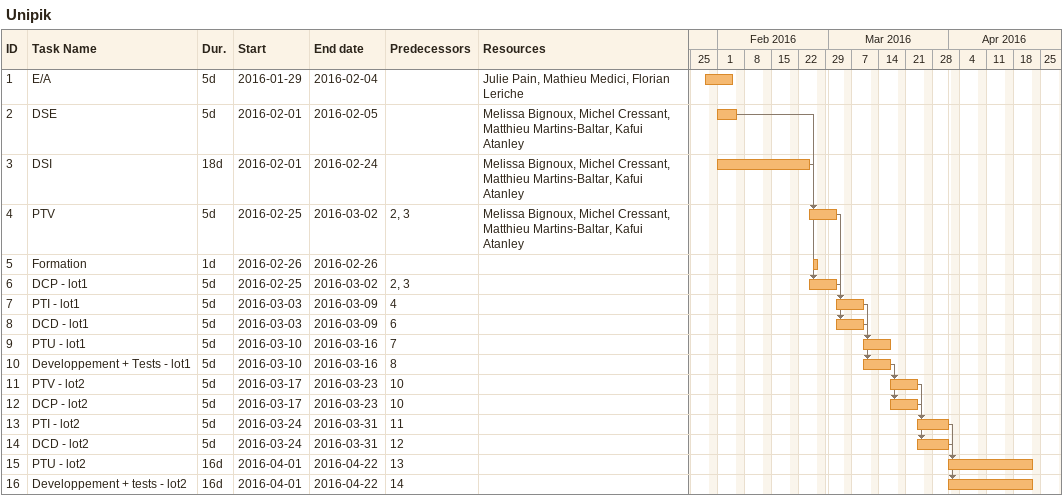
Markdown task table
Unipik

| ID | Task | Duration | Start | Finish | Predecessors | Resources |
|---|---|---|---|---|---|---|
| 1 | E/A | 5d | 2016-01-29 | 2016-02-04 |  | Julie Pain, Mathieu Medici, Florian Leriche |
| 2 | DSE | 5d | 2016-02-01 | 2016-02-05 |  | Melissa Bignoux, Michel Cressant, Matthieu Martins-Baltar, Kafui Atanley |
| 3 | DSI | 18d | 2016-02-01 | 2016-02-24 |  | Melissa Bignoux, Michel Cressant, Matthieu Martins-Baltar, Kafui Atanley |
| 4 | PTV | 5d | 2016-02-25 | 2016-03-02 | 2, 3 | Melissa Bignoux, Michel Cressant, Matthieu Martins-Baltar, Kafui Atanley |
| 5 | Formation | 1d | 2016-02-26 | 2016-02-26 |  |  |
| 6 | DCP - lot1 | 5d | 2016-02-25 | 2016-03-02 | 2, 3 |  |
| 7 | PTI - lot1 | 5d | 2016-03-03 | 2016-03-09 | 4 |  |
| 8 | DCD - lot1 | 5d | 2016-03-03 | 2016-03-09 | 6 |  |
| 9 | PTU - lot1 | 5d | 2016-03-10 | 2016-03-16 | 7 |  |
| 10 | Developpement + Tests - lot1 | 5d | 2016-03-10 | 2016-03-16 | 8 |  |
| 11 | PTV - lot2 | 5d | 2016-03-17 | 2016-03-23 | 10 |  |
| 12 | DCP - lot2 | 5d | 2016-03-17 | 2016-03-23 | 10 |  |
| 13 | PTI - lot2 | 5d | 2016-03-24 | 2016-03-31 | 11 |  |
| 14 | DCD - lot2 | 5d | 2016-03-24 | 2016-03-31 | 12 |  |
| 15 | PTU - lot2 | 16d | 2016-04-01 | 2016-04-22 | 13 |  |
| 16 | Developpement + tests - lot2 | 16d | 2016-04-01 | 2016-04-22 | 14 |  |
